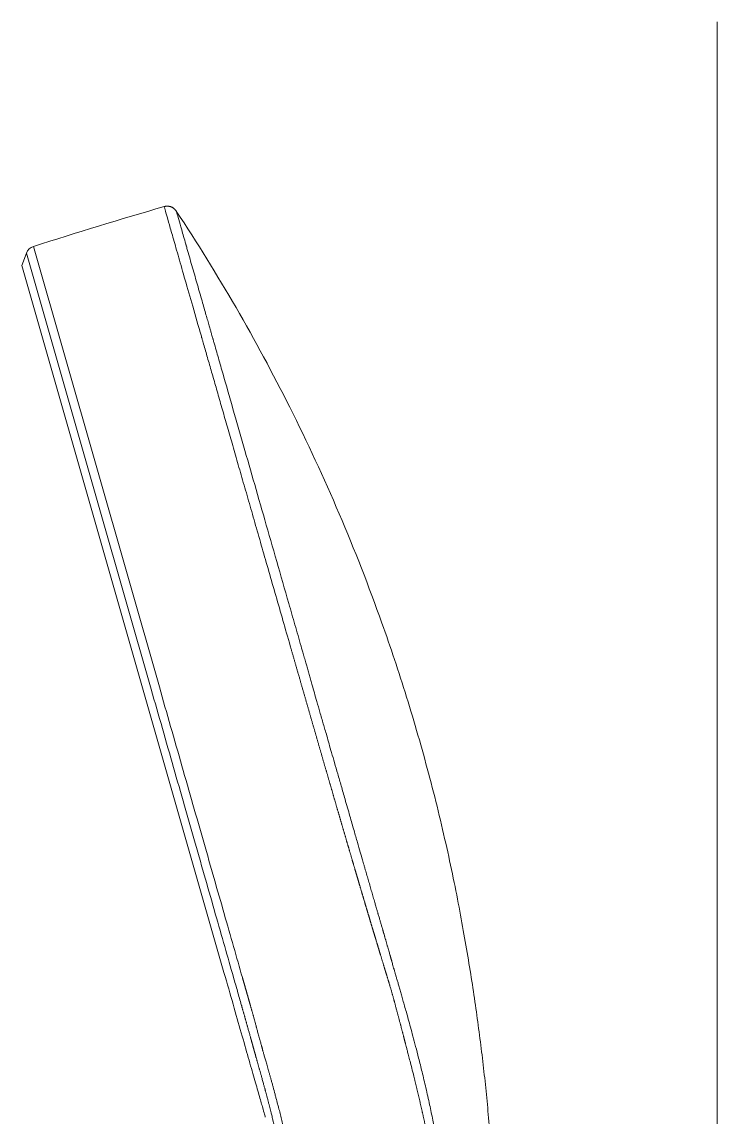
# Model space of a CAD drawing. Extents: x 6534 to 7663, y 0 to 827.
# Drawn here: x 7302 to 7397, y 475.1 to 624.8 of the extents above; entities that cross this region are included whole.
import ezdxf

# ---------------------------------------------------------------- set-up
doc = ezdxf.new("R2010")
doc.units = 0
doc.header["$LTSCALE"] = 30
doc.header["$MEASUREMENT"] = 0
doc.layers.add('1', color=7, linetype='CONTINUOUS')
doc.layers.add('치수선', color=7, linetype='CONTINUOUS', lineweight=20)

msp = doc.modelspace()

# ---------------------------------------------------------------- linework, layer by layer
at = {"layer": '1', "color": 7, "linetype": 'Continuous', "lineweight": 13}
for p, q in [((7303.54, 594.09), (7320.75, 533.92)), ((7312.62, 558.11), (7302.6, 593.18)), ((7319.63, 533.6), (7312.62, 558.11))]:
    msp.add_line(p, q, dxfattribs=at)
at = {"layer": '1', "color": 7, "linetype": 'Continuous', "lineweight": 18}
for p, q in [((7302.6, 593.18), (7301.97, 591.48)), ((7301.97, 591.48), (7329.58, 494.91))]:
    msp.add_line(p, q, dxfattribs=at)
for centre, radius, start, end in [((7488.85, 17.95), 605.2, 106.06139, 107.82939), ((7304, 592.66), 1.5, 107.8303, 159.8002)]:
    msp.add_arc(centre, radius, start, end, dxfattribs=at)
msp.add_rational_spline([(7323.07, 598.91), (7322.7, 599.48), (7322.06, 599.72), (7321.41, 599.53)], [1.10732707677, 0.964303439319, 0.964224351501, 1.10708981332], degree=3, dxfattribs=at)
at = {"layer": '1', "color": 7, "linetype": 'Continuous', "lineweight": 13}
for points, knots in [([(7338.77, 539.07), (7338.43, 540.25), (7338.09, 541.41), (7337.43, 543.71), (7337.11, 544.84), (7336.46, 547.08), (7336.15, 548.19), (7335.52, 550.36), (7335.21, 551.44), (7334.61, 553.54), (7334.31, 554.58), (7333.73, 556.62), (7333.44, 557.62), (7332.88, 559.58), (7332.32, 561.5), (7331.53, 564.26), (7330.77, 566.89), (7330.05, 569.4), (7329.37, 571.79), (7328.72, 574.05), (7328.11, 576.18), (7327.53, 578.19), (7327.17, 579.45), (7326.91, 580.36), (7326.78, 580.81), (7326.63, 581.32), (7326.56, 581.57), (7326.52, 581.7), (7326.5, 581.76), (7326.49, 581.79), (7326.49, 581.81), (7326.49, 581.81), (7326.49, 581.82), (7326.49, 581.82), (7326.49, 581.82), (7326.49, 581.82), (7326.49, 581.82), (7326.49, 581.82), (7326.07, 583.26), (7325.68, 584.63), (7324.94, 587.19), (7324.6, 588.39), (7323.96, 590.6), (7323.67, 591.62), (7323.14, 593.48), (7322.9, 594.32), (7322.47, 595.81), (7322.28, 596.47), (7321.96, 597.58), (7321.83, 598.05), (7321.62, 598.79), (7321.54, 599.07), (7321.43, 599.44), (7321.41, 599.53), (7321.41, 599.53)], [0, 0, 0, 0, 0.03125, 0.03125, 0.0625, 0.0625, 0.09375, 0.09375, 0.125, 0.125, 0.15625, 0.15625, 0.1875, 0.1875, 0.21875, 0.25, 0.28125, 0.3125, 0.34375, 0.375, 0.40625, 0.4375, 0.46875, 0.46875, 0.484375, 0.492187, 0.496094, 0.498047, 0.499023, 0.499512, 0.499756, 0.499878, 0.499939, 0.499969, 0.499985, 0.499992, 0.499992, 0.5, 0.5, 0.5625, 0.5625, 0.625, 0.625, 0.6875, 0.6875, 0.75, 0.75, 0.8125, 0.8125, 0.875, 0.875, 0.9375, 0.9375, 1, 1, 1, 1]), ([(7340.12, 539.46), (7339.84, 540.43), (7339.56, 541.41), (7339, 543.35), (7338.72, 544.32), (7337.88, 547.23), (7337.33, 549.16), (7336.24, 552.97), (7335.69, 554.86), (7334.63, 558.59), (7334.1, 560.42), (7333.07, 564.02), (7332.57, 565.78), (7331.58, 569.21), (7331.1, 570.88), (7330.18, 574.12), (7329.73, 575.68), (7329.08, 577.94), (7328.87, 578.67), (7328.56, 579.75), (7328.41, 580.29), (7328.23, 580.9), (7328.15, 581.21), (7328.1, 581.36), (7328.08, 581.43), (7328.07, 581.47), (7328.06, 581.49), (7328.06, 581.5), (7328.06, 581.5), (7328.06, 581.5), (7328.06, 581.51), (7328.06, 581.51), (7328.06, 581.51), (7328.06, 581.51), (7328.06, 581.51), (7328.06, 581.51), (7328.06, 581.51), (7328.05, 581.55), (7327.99, 581.75), (7327.9, 582.07), (7327.81, 582.37), (7327.72, 582.7), (7327.66, 582.89), (7327.54, 583.31), (7327.48, 583.53), (7327.34, 584.02), (7327.26, 584.28), (7327.1, 584.83), (7327.02, 585.13), (7326.84, 585.74), (7326.75, 586.07), (7326.56, 586.74), (7326.46, 587.09), (7326.25, 587.8), (7326.15, 588.17), (7325.93, 588.93), (7325.82, 589.31), (7325.6, 590.09), (7325.49, 590.49), (7325.26, 591.28), (7325.14, 591.68), (7324.92, 592.47), (7324.81, 592.86), (7324.64, 593.44), (7324.58, 593.63), (7324.5, 593.92), (7324.46, 594.06), (7324.42, 594.23), (7324.39, 594.31), (7324.38, 594.35), (7324.37, 594.37), (7324.37, 594.38), (7324.37, 594.38), (7324.37, 594.39), (7324.37, 594.39), (7324.37, 594.39), (7324.37, 594.39), (7324.37, 594.39), (7324.37, 594.39), (7324.37, 594.39), (7324.37, 594.39), (7324.16, 595.13), (7323.97, 595.79), (7323.64, 596.92), (7323.51, 597.39), (7323.29, 598.15), (7323.21, 598.44), (7323.14, 598.67), (7323.12, 598.74), (7323.11, 598.79), (7323.1, 598.82), (7323.1, 598.83), (7323.09, 598.84), (7323.09, 598.84), (7323.09, 598.84), (7323.09, 598.84), (7323.09, 598.84), (7323.09, 598.84), (7323.09, 598.84), (7323.09, 598.84), (7323.09, 598.84), (7323.09, 598.84), (7323.09, 598.84), (7323.09, 598.84), (7323.09, 598.85), (7323.09, 598.86), (7323.09, 598.87), (7323.08, 598.88), (7323.08, 598.88), (7323.08, 598.89), (7323.08, 598.89), (7323.08, 598.89), (7323.08, 598.9), (7323.08, 598.9), (7323.08, 598.9), (7323.08, 598.9), (7323.08, 598.9), (7323.08, 598.9), (7323.08, 598.9), (7323.08, 598.9), (7323.08, 598.9), (7323.08, 598.9), (7323.07, 598.91), (7323.07, 598.91), (7323.07, 598.91), (7323.07, 598.91)], [0, 0, 0, 0, 0.020832, 0.020832, 0.041665, 0.041665, 0.08333, 0.08333, 0.124994, 0.124994, 0.166659, 0.166659, 0.208324, 0.208324, 0.249989, 0.249989, 0.291653, 0.291653, 0.312486, 0.312486, 0.322902, 0.32811, 0.330714, 0.332016, 0.332667, 0.332993, 0.333155, 0.333237, 0.333277, 0.333298, 0.333308, 0.333313, 0.333316, 0.333317, 0.333317, 0.333318, 0.333318, 0.35415, 0.374983, 0.395815, 0.416648, 0.416648, 0.43748, 0.43748, 0.458312, 0.458312, 0.479145, 0.479145, 0.499977, 0.499977, 0.52081, 0.52081, 0.541642, 0.541642, 0.562474, 0.562474, 0.583307, 0.583307, 0.604139, 0.604139, 0.624971, 0.624971, 0.645804, 0.645804, 0.65622, 0.65622, 0.661428, 0.664032, 0.665334, 0.665985, 0.666311, 0.666473, 0.666555, 0.666596, 0.666616, 0.666626, 0.666631, 0.666634, 0.666635, 0.666635, 0.666636, 0.666636, 0.749966, 0.749966, 0.833295, 0.833295, 0.916625, 0.916625, 0.937457, 0.947873, 0.953081, 0.955686, 0.956988, 0.957639, 0.957964, 0.958127, 0.958208, 0.958249, 0.958269, 0.958279, 0.958284, 0.958287, 0.958287, 0.95829, 0.95829, 0.968706, 0.968706, 0.973914, 0.973914, 0.976518, 0.97782, 0.978471, 0.978796, 0.978959, 0.979041, 0.979081, 0.979102, 0.979112, 0.979117, 0.979117, 0.979122, 0.979122, 0.989538, 0.989538, 1, 1, 1, 1]), ([(7350.32, 499.43), (7350.31, 499.46), (7350.3, 499.52), (7350.27, 499.61), (7350.24, 499.71), (7350.21, 499.8), (7350.18, 499.89), (7350.15, 499.99), (7350.13, 500.08), (7350.1, 500.18), (7350.07, 500.27), (7350.04, 500.37), (7350.01, 500.47), (7349.98, 500.56), (7349.95, 500.66), (7349.92, 500.76), (7349.89, 500.86), (7349.86, 500.96), (7349.83, 501.06), (7349.8, 501.16), (7349.77, 501.26), (7349.74, 501.36), (7349.71, 501.46), (7349.68, 501.56), (7349.65, 501.67), (7349.62, 501.77), (7349.59, 501.87), (7349.56, 501.98), (7349.53, 502.08), (7349.5, 502.18), (7349.46, 502.29), (7349.43, 502.4), (7349.4, 502.5), (7349.37, 502.61), (7349.34, 502.72), (7349.3, 502.82), (7349.27, 502.93), (7349.24, 503.04), (7349.21, 503.15), (7349.17, 503.26), (7349.14, 503.37), (7349.11, 503.48), (7349.08, 503.59), (7349.04, 503.7), (7349.01, 503.81), (7348.98, 503.93), (7348.94, 504.04), (7348.91, 504.15), (7348.87, 504.27), (7348.84, 504.38), (7348.81, 504.5), (7348.77, 504.61), (7348.74, 504.73), (7348.7, 504.85), (7348.67, 504.96), (7348.63, 505.08), (7348.6, 505.2), (7348.56, 505.32), (7348.53, 505.44), (7348.49, 505.56), (7348.46, 505.68), (7348.42, 505.8), (7348.38, 505.92), (7348.35, 506.04), (7348.31, 506.16), (7348.28, 506.28), (7348.24, 506.41), (7348.2, 506.53), (7348.17, 506.66), (7348.13, 506.78), (7348.09, 506.91), (7348.06, 507.03), (7348.02, 507.16), (7347.98, 507.28), (7347.94, 507.41), (7347.91, 507.54), (7347.87, 507.67), (7347.83, 507.8), (7347.79, 507.93), (7347.75, 508.06), (7347.72, 508.19), (7347.68, 508.32), (7347.64, 508.45), (7347.6, 508.58), (7347.56, 508.71), (7347.52, 508.85), (7347.48, 508.98), (7347.44, 509.11), (7347.4, 509.25), (7347.36, 509.38), (7347.32, 509.52), (7347.28, 509.66), (7347.24, 509.79), (7347.2, 509.93), (7347.16, 510.07), (7347.12, 510.21), (7347.08, 510.34), (7347.04, 510.48), (7347, 510.62), (7346.96, 510.76), (7346.92, 510.91), (7346.88, 511.05), (7346.83, 511.19), (7346.79, 511.33), (7346.75, 511.47), (7346.71, 511.62), (7346.67, 511.76), (7346.62, 511.91), (7346.58, 512.05), (7346.54, 512.2), (7346.5, 512.34), (7346.45, 512.49), (7346.41, 512.64), (7346.37, 512.79), (7346.32, 512.93), (7346.28, 513.08), (7346.24, 513.23), (7346.19, 513.38), (7346.15, 513.53), (7346.1, 513.69), (7346.06, 513.84), (7346.01, 513.99), (7345.97, 514.14), (7345.93, 514.3), (7345.88, 514.45), (7345.84, 514.6), (7345.79, 514.76), (7345.75, 514.91), (7345.7, 515.07), (7345.65, 515.23), (7345.61, 515.38), (7345.56, 515.54), (7345.52, 515.7), (7345.47, 515.86), (7345.42, 516.02), (7345.38, 516.18), (7345.33, 516.34), (7345.28, 516.5), (7345.24, 516.66), (7345.19, 516.82), (7345.14, 516.98), (7345.09, 517.15), (7345.05, 517.31), (7345, 517.47), (7344.95, 517.64), (7344.9, 517.8), (7344.86, 517.97), (7344.81, 518.14), (7344.76, 518.3), (7344.71, 518.47), (7344.66, 518.64), (7344.61, 518.81), (7344.56, 518.98), (7344.51, 519.14), (7344.46, 519.31), (7344.42, 519.49), (7344.37, 519.66), (7344.32, 519.83), (7344.27, 520), (7344.22, 520.17), (7344.17, 520.35), (7344.12, 520.52), (7344.06, 520.69), (7344.01, 520.87), (7343.96, 521.04), (7343.91, 521.22), (7343.86, 521.4), (7343.81, 521.57), (7343.76, 521.75), (7343.71, 521.93), (7343.66, 522.11), (7343.6, 522.29), (7343.55, 522.47), (7343.5, 522.65), (7343.45, 522.83), (7343.39, 523.01), (7343.34, 523.19), (7343.29, 523.37), (7343.24, 523.55), (7343.18, 523.74), (7343.13, 523.92), (7343.08, 524.1), (7343.02, 524.29), (7342.97, 524.47), (7342.92, 524.66), (7342.86, 524.85), (7342.81, 525.03), (7342.75, 525.22), (7342.7, 525.41), (7342.65, 525.6), (7342.59, 525.79), (7342.54, 525.97), (7342.48, 526.16), (7342.43, 526.35), (7342.37, 526.55), (7342.32, 526.74), (7342.26, 526.93), (7342.21, 527.12), (7342.15, 527.31), (7342.09, 527.51), (7342.04, 527.7), (7341.98, 527.9), (7341.93, 528.09), (7341.87, 528.29), (7341.81, 528.48), (7341.76, 528.68), (7341.7, 528.87), (7341.64, 529.07), (7341.59, 529.27), (7341.53, 529.47), (7341.47, 529.67), (7341.41, 529.87), (7341.36, 530.06), (7341.3, 530.26), (7341.24, 530.47), (7341.18, 530.67), (7341.13, 530.87), (7341.07, 531.07), (7341.01, 531.27), (7340.95, 531.48), (7340.89, 531.68), (7340.83, 531.88), (7340.77, 532.09), (7340.72, 532.29), (7340.66, 532.5), (7340.6, 532.7), (7340.54, 532.91), (7340.48, 533.12), (7340.42, 533.32), (7340.36, 533.53), (7340.3, 533.74), (7340.24, 533.95), (7340.18, 534.16), (7340.12, 534.36), (7340.06, 534.57), (7340, 534.78), (7339.94, 534.99), (7339.88, 535.21), (7339.82, 535.42), (7339.76, 535.63), (7339.69, 535.84), (7339.63, 536.05), (7339.57, 536.27), (7339.51, 536.48), (7339.45, 536.69), (7339.39, 536.91), (7339.33, 537.12), (7339.26, 537.34), (7339.2, 537.55), (7339.14, 537.77), (7339.08, 537.99), (7339.02, 538.2), (7338.95, 538.42), (7338.89, 538.64), (7338.83, 538.86), (7338.79, 539), (7338.77, 539.07)], [0, 0, 0, 0, 0.002834, 0.005676, 0.008527, 0.011387, 0.014256, 0.017133, 0.020019, 0.022914, 0.025818, 0.02873, 0.031651, 0.034581, 0.037519, 0.040466, 0.043422, 0.046387, 0.04936, 0.052342, 0.055333, 0.058332, 0.06134, 0.064357, 0.067383, 0.070417, 0.07346, 0.076512, 0.079572, 0.082642, 0.08572, 0.088806, 0.091902, 0.095006, 0.098119, 0.10124, 0.10437, 0.107509, 0.110657, 0.113814, 0.116979, 0.120153, 0.123335, 0.126526, 0.129727, 0.132935, 0.136153, 0.139379, 0.142614, 0.145857, 0.14911, 0.152371, 0.155641, 0.158919, 0.162206, 0.165502, 0.168807, 0.172121, 0.175443, 0.178774, 0.182113, 0.185461, 0.188818, 0.192184, 0.195559, 0.198942, 0.202334, 0.205734, 0.209144, 0.212562, 0.215988, 0.219424, 0.222868, 0.226321, 0.229783, 0.233253, 0.236732, 0.24022, 0.243717, 0.247222, 0.250736, 0.254259, 0.25779, 0.26133, 0.264879, 0.268437, 0.272003, 0.275578, 0.279162, 0.282754, 0.286356, 0.289966, 0.293584, 0.297212, 0.300848, 0.304493, 0.308146, 0.311808, 0.315479, 0.319159, 0.322847, 0.326545, 0.33025, 0.333965, 0.337688, 0.34142, 0.345161, 0.348911, 0.352669, 0.356436, 0.360211, 0.363996, 0.367789, 0.371591, 0.375401, 0.37922, 0.383048, 0.386885, 0.39073, 0.394585, 0.398447, 0.402319, 0.406199, 0.410088, 0.413986, 0.417893, 0.421808, 0.425732, 0.429664, 0.433606, 0.437556, 0.441515, 0.445482, 0.449458, 0.453443, 0.457437, 0.461439, 0.46545, 0.46947, 0.473499, 0.477536, 0.481582, 0.485637, 0.4897, 0.493773, 0.497853, 0.501943, 0.506041, 0.510148, 0.514264, 0.518389, 0.522522, 0.526664, 0.530815, 0.534974, 0.539142, 0.543319, 0.547505, 0.551699, 0.555902, 0.560114, 0.564334, 0.568563, 0.572801, 0.577048, 0.581303, 0.585567, 0.58984, 0.594121, 0.598412, 0.602711, 0.607018, 0.611335, 0.61566, 0.619994, 0.624336, 0.628687, 0.633047, 0.637416, 0.641794, 0.64618, 0.650575, 0.654978, 0.659391, 0.663812, 0.668241, 0.67268, 0.677127, 0.681583, 0.686048, 0.690521, 0.695003, 0.699494, 0.703994, 0.708502, 0.713019, 0.717545, 0.722079, 0.726622, 0.731174, 0.735735, 0.740304, 0.744882, 0.749469, 0.754064, 0.758668, 0.763281, 0.767903, 0.772533, 0.777173, 0.78182, 0.786477, 0.791142, 0.795816, 0.800499, 0.80519, 0.809891, 0.814599, 0.819317, 0.824043, 0.828778, 0.833522, 0.838275, 0.843036, 0.847806, 0.852584, 0.857372, 0.862168, 0.866973, 0.871786, 0.876609, 0.88144, 0.886279, 0.891128, 0.895985, 0.900851, 0.905725, 0.910609, 0.915501, 0.920401, 0.925311, 0.930229, 0.935156, 0.940092, 0.945036, 0.949989, 0.954951, 0.959922, 0.964901, 0.969889, 0.974886, 0.979891, 0.984905, 0.989928, 0.99496, 1, 1, 1, 1]), ([(7351.42, 500.23), (7351.41, 500.25), (7351.4, 500.29), (7351.38, 500.36), (7351.35, 500.44), (7351.33, 500.53), (7351.3, 500.63), (7351.25, 500.8), (7351.19, 501.01), (7351.12, 501.25), (7351.06, 501.47), (7351, 501.68), (7350.94, 501.89), (7350.88, 502.1), (7350.81, 502.32), (7350.74, 502.57), (7350.67, 502.8), (7350.6, 503.06), (7350.52, 503.32), (7350.43, 503.65), (7350.32, 504.01), (7350.17, 504.53), (7349.98, 505.18), (7349.77, 505.92), (7349.55, 506.66), (7349.34, 507.41), (7349.12, 508.17), (7348.95, 508.73), (7348.82, 509.2), (7348.69, 509.65), (7348.48, 510.38), (7348.18, 511.41), (7347.8, 512.75), (7347.32, 514.39), (7346.76, 516.36), (7346.17, 518.39), (7345.62, 520.32), (7345.14, 521.99), (7344.7, 523.51), (7344.3, 524.89), (7343.95, 526.1), (7343.65, 527.16), (7343.39, 528.06), (7343.07, 529.14), (7342.71, 530.41), (7342.3, 531.83), (7341.95, 533.05), (7341.68, 534.02), (7341.45, 534.8), (7341.26, 535.46), (7341.07, 536.13), (7340.92, 536.66), (7340.8, 537.08), (7340.71, 537.39), (7340.61, 537.75), (7340.5, 538.12), (7340.4, 538.48), (7340.31, 538.79), (7340.23, 539.06), (7340.17, 539.28), (7340.13, 539.4), (7340.11, 539.46)], [0, 0, 0, 0, 0.001856, 0.004014, 0.006473, 0.009234, 0.012295, 0.015658, 0.02425, 0.031315, 0.037575, 0.043834, 0.050092, 0.05635, 0.062607, 0.070429, 0.078251, 0.082427, 0.093893, 0.100829, 0.111256, 0.125173, 0.146024, 0.166874, 0.18772, 0.208562, 0.229404, 0.250245, 0.254748, 0.266897, 0.286692, 0.31413, 0.349204, 0.391913, 0.442261, 0.500259, 0.545187, 0.586203, 0.623307, 0.656501, 0.685785, 0.71116, 0.732627, 0.750188, 0.788905, 0.822622, 0.851346, 0.875077, 0.890692, 0.906306, 0.921921, 0.937536, 0.943956, 0.951301, 0.959572, 0.968768, 0.977359, 0.984778, 0.991025, 0.996099, 1, 1, 1, 1]), ([(7330.88, 494.27), (7330.49, 495.62), (7330.09, 497.02), (7329.27, 499.91), (7328.84, 501.4), (7327.96, 504.47), (7327.51, 506.04), (7326.59, 509.27), (7326.12, 510.91), (7325.16, 514.26), (7324.68, 515.96), (7323.69, 519.41), (7323.19, 521.16), (7322.18, 524.68), (7321.68, 526.46), (7320.66, 530.02), (7320.14, 531.81), (7319.63, 533.6)], [0, 0, 0, 0, 0.125, 0.125, 0.25, 0.25, 0.375, 0.375, 0.5, 0.5, 0.625, 0.625, 0.75, 0.75, 0.875, 0.875, 1, 1, 1, 1]), ([(7332.1, 494.22), (7331.71, 495.58), (7331.31, 496.99), (7330.47, 499.9), (7330.04, 501.41), (7329.16, 504.51), (7328.7, 506.1), (7327.77, 509.35), (7327.3, 511.02), (7326.33, 514.4), (7325.84, 516.12), (7324.84, 519.6), (7324.34, 521.36), (7323.32, 524.92), (7322.81, 526.71), (7321.78, 530.31), (7321.26, 532.11), (7320.75, 533.92)], [0, 0, 0, 0, 0.125, 0.125, 0.25, 0.25, 0.375, 0.375, 0.5, 0.5, 0.625, 0.625, 0.75, 0.75, 0.875, 0.875, 1, 1, 1, 1]), ([(7352.53, 496.37), (7352.52, 496.39), (7352.51, 496.45), (7352.48, 496.53), (7352.46, 496.61), (7352.43, 496.7), (7352.41, 496.78), (7352.39, 496.86), (7352.36, 496.95), (7352.34, 497.03), (7352.32, 497.11), (7352.29, 497.2), (7352.26, 497.32), (7352.21, 497.49), (7352.14, 497.74), (7352.06, 497.99), (7352, 498.22), (7351.95, 498.39), (7351.9, 498.56), (7351.85, 498.73), (7351.8, 498.9), (7351.75, 499.08), (7351.7, 499.25), (7351.65, 499.43), (7351.6, 499.6), (7351.56, 499.72), (7351.54, 499.78)], [0, 0, 0, 0, 0.025026, 0.050054, 0.075083, 0.100112, 0.125142, 0.150171, 0.175198, 0.200223, 0.225245, 0.250264, 0.277016, 0.327618, 0.402056, 0.500312, 0.550311, 0.600304, 0.650289, 0.700268, 0.75024, 0.800205, 0.850164, 0.900116, 0.950061, 1, 1, 1, 1]), ([(7350.46, 498.98), (7350.47, 498.95), (7350.49, 498.89), (7350.52, 498.8), (7350.54, 498.71), (7350.57, 498.62), (7350.6, 498.53), (7350.62, 498.45), (7350.65, 498.37), (7350.67, 498.29), (7350.69, 498.21), (7350.72, 498.13), (7350.74, 498.06), (7350.76, 497.99), (7350.78, 497.92), (7350.8, 497.85), (7350.82, 497.78), (7350.84, 497.72), (7350.86, 497.65), (7350.88, 497.59), (7350.9, 497.53), (7350.92, 497.47), (7350.94, 497.42), (7350.95, 497.36), (7350.97, 497.31), (7351, 497.22), (7351.04, 497.08), (7351.09, 496.91), (7351.14, 496.74), (7351.19, 496.58), (7351.24, 496.41), (7351.29, 496.24), (7351.34, 496.08), (7351.39, 495.92), (7351.44, 495.76), (7351.48, 495.66), (7351.49, 495.6)], [0, 0, 0, 0, 0.026661, 0.052815, 0.078464, 0.103607, 0.128244, 0.152375, 0.176, 0.199119, 0.221732, 0.24384, 0.265442, 0.286538, 0.307129, 0.327215, 0.346795, 0.365869, 0.384438, 0.402502, 0.420061, 0.437114, 0.453662, 0.469705, 0.485243, 0.500276, 0.551701, 0.602803, 0.653582, 0.704038, 0.754169, 0.803977, 0.853461, 0.902624, 0.95147, 1, 1, 1, 1]), ([(7351.49, 495.6), (7351.49, 495.59), (7351.5, 495.56), (7351.51, 495.52), (7351.52, 495.48), (7351.54, 495.44), (7351.55, 495.39), (7351.57, 495.34), (7351.58, 495.28), (7351.6, 495.23), (7351.62, 495.17), (7351.63, 495.11), (7351.65, 495.04), (7351.67, 494.97), (7351.7, 494.9), (7351.72, 494.83), (7351.74, 494.76), (7351.77, 494.68), (7351.8, 494.57), (7351.84, 494.43), (7351.89, 494.27), (7351.94, 494.12), (7351.98, 493.97), (7352.03, 493.82), (7352.07, 493.68), (7352.11, 493.54), (7352.15, 493.41), (7352.19, 493.28), (7352.24, 493.12), (7352.3, 492.93), (7352.36, 492.72), (7352.42, 492.51), (7352.48, 492.32), (7352.53, 492.13), (7352.58, 491.96), (7352.63, 491.79), (7352.68, 491.62), (7352.72, 491.47), (7352.76, 491.33), (7352.79, 491.19), (7352.83, 491.06), (7352.86, 490.94), (7352.9, 490.79), (7352.95, 490.6), (7353.01, 490.37), (7353.07, 490.15), (7353.13, 489.93), (7353.19, 489.71), (7353.24, 489.5), (7353.3, 489.29), (7353.35, 489.09), (7353.41, 488.89), (7353.46, 488.7), (7353.51, 488.5), (7353.56, 488.32), (7353.61, 488.13), (7353.66, 487.95), (7353.7, 487.77), (7353.75, 487.6), (7353.79, 487.43), (7353.84, 487.27), (7353.88, 487.11), (7353.92, 486.95), (7353.96, 486.8), (7354, 486.65), (7354.04, 486.5), (7354.07, 486.36), (7354.11, 486.23), (7354.14, 486.1), (7354.18, 485.97), (7354.21, 485.85), (7354.24, 485.73), (7354.27, 485.61), (7354.3, 485.5), (7354.32, 485.4), (7354.35, 485.3), (7354.38, 485.2), (7354.41, 485.09), (7354.45, 484.91), (7354.53, 484.6), (7354.65, 484.14), (7354.81, 483.52), (7355.02, 482.74), (7355.26, 481.78), (7355.45, 481.02), (7355.58, 480.51), (7355.63, 480.31), (7355.67, 480.12), (7355.72, 479.93), (7355.77, 479.74), (7355.82, 479.55), (7355.86, 479.36), (7355.91, 479.17), (7355.95, 478.98), (7356, 478.79), (7356.04, 478.6), (7356.09, 478.42), (7356.13, 478.23), (7356.18, 478.04), (7356.22, 477.86), (7356.26, 477.67), (7356.31, 477.48), (7356.35, 477.3), (7356.39, 477.11), (7356.43, 476.93), (7356.48, 476.75), (7356.52, 476.56), (7356.56, 476.38), (7356.6, 476.2), (7356.64, 476.02), (7356.68, 475.84), (7356.72, 475.66), (7356.76, 475.48), (7356.8, 475.3), (7356.84, 475.12), (7356.88, 474.94), (7356.92, 474.76), (7356.96, 474.59), (7357, 474.41), (7357.03, 474.23), (7357.07, 474.06), (7357.11, 473.88), (7357.15, 473.71), (7357.18, 473.54), (7357.22, 473.36), (7357.25, 473.19), (7357.29, 473.02), (7357.32, 472.85), (7357.36, 472.68), (7357.39, 472.51), (7357.42, 472.34), (7357.46, 472.17), (7357.49, 472), (7357.52, 471.84), (7357.55, 471.67), (7357.59, 471.5), (7357.62, 471.34), (7357.65, 471.18), (7357.68, 471.01), (7357.71, 470.85), (7357.74, 470.69), (7357.77, 470.53), (7357.79, 470.42), (7357.8, 470.36)], [0, 0, 0, 0, 0.001554, 0.003231, 0.00503, 0.006952, 0.008997, 0.011165, 0.013456, 0.015873, 0.018415, 0.021083, 0.023876, 0.026794, 0.029836, 0.033002, 0.036292, 0.039706, 0.043245, 0.050482, 0.057536, 0.064407, 0.071094, 0.077597, 0.083917, 0.090054, 0.09601, 0.101785, 0.107378, 0.117501, 0.127187, 0.136439, 0.145274, 0.153704, 0.16174, 0.169392, 0.176666, 0.183558, 0.190067, 0.19619, 0.201926, 0.207273, 0.212232, 0.222504, 0.232584, 0.242472, 0.252168, 0.261672, 0.270984, 0.280103, 0.28903, 0.297763, 0.306302, 0.314647, 0.322799, 0.330761, 0.338532, 0.346114, 0.353508, 0.360712, 0.367728, 0.374554, 0.38119, 0.387637, 0.393894, 0.399962, 0.405839, 0.411528, 0.417026, 0.422336, 0.427456, 0.432387, 0.437129, 0.441682, 0.446046, 0.450221, 0.454207, 0.458004, 0.464137, 0.476602, 0.495394, 0.520505, 0.551927, 0.589654, 0.633664, 0.641065, 0.648427, 0.655751, 0.663036, 0.670284, 0.677493, 0.684664, 0.691797, 0.698891, 0.705948, 0.712967, 0.719948, 0.726891, 0.733796, 0.740663, 0.747492, 0.754283, 0.761036, 0.767751, 0.774428, 0.781067, 0.787668, 0.794231, 0.800756, 0.807243, 0.813692, 0.820103, 0.826476, 0.832811, 0.839107, 0.845366, 0.851586, 0.857768, 0.863911, 0.870017, 0.876084, 0.882114, 0.888105, 0.894058, 0.899974, 0.905851, 0.911691, 0.917494, 0.923259, 0.928986, 0.934676, 0.940328, 0.945943, 0.95152, 0.95706, 0.962561, 0.968025, 0.97345, 0.978837, 0.984186, 0.989496, 0.994767, 1, 1, 1, 1]), ([(7358.9, 470.68), (7358.87, 470.84), (7358.74, 471.57), (7358.49, 472.94), (7358.11, 474.84), (7357.66, 476.93), (7357.17, 479.13), (7356.67, 481.25), (7356.2, 483.13), (7355.79, 484.75), (7355.41, 486.15), (7355.08, 487.39), (7354.78, 488.48), (7354.51, 489.45), (7354.26, 490.31), (7354.04, 491.1), (7353.84, 491.81), (7353.66, 492.46), (7353.49, 493.06), (7353.33, 493.59), (7353.18, 494.08), (7353.05, 494.53), (7352.93, 494.94), (7352.82, 495.32), (7352.72, 495.67), (7352.63, 495.99), (7352.57, 496.22), (7352.53, 496.34), (7352.53, 496.36)], [0, 0, 0, 0, 0.015195, 0.070815, 0.134255, 0.206919, 0.289348, 0.371293, 0.443557, 0.50735, 0.5641, 0.614968, 0.660809, 0.70229, 0.739938, 0.774201, 0.805449, 0.833938, 0.85984, 0.883322, 0.904597, 0.923926, 0.941528, 0.957551, 0.972076, 0.985248, 0.997178, 1, 1, 1, 1]), ([(7330.88, 494.27), (7330.97, 493.94), (7331.06, 493.62), (7331.25, 492.97), (7331.34, 492.65), (7331.52, 492.02), (7331.6, 491.71), (7331.78, 491.09), (7331.87, 490.78), (7331.95, 490.48)], [0, 0, 0, 0, 0.25, 0.25, 0.5, 0.5, 0.75, 0.75, 1, 1, 1, 1]), ([(7332.1, 494.22), (7332.11, 494.19), (7332.13, 494.13), (7332.15, 494.03), (7332.18, 493.94), (7332.21, 493.85), (7332.23, 493.76), (7332.26, 493.68), (7332.28, 493.59), (7332.31, 493.5), (7332.33, 493.42), (7332.35, 493.34), (7332.38, 493.25), (7332.4, 493.17), (7332.42, 493.09), (7332.45, 493.01), (7332.47, 492.93), (7332.49, 492.86), (7332.51, 492.78), (7332.53, 492.7), (7332.55, 492.63), (7332.58, 492.55), (7332.6, 492.48), (7332.62, 492.41), (7332.64, 492.34), (7332.66, 492.27), (7332.68, 492.2), (7332.7, 492.13), (7332.72, 492.06), (7332.73, 492), (7332.75, 491.93), (7332.77, 491.87), (7332.79, 491.8), (7332.81, 491.74), (7332.83, 491.68), (7332.84, 491.62), (7332.86, 491.55), (7332.88, 491.49), (7332.89, 491.44), (7332.91, 491.38), (7332.93, 491.32), (7332.94, 491.26), (7332.96, 491.21), (7332.98, 491.15), (7332.99, 491.1), (7333.01, 491.04), (7333.02, 490.99), (7333.04, 490.94), (7333.05, 490.89), (7333.07, 490.84), (7333.08, 490.79), (7333.09, 490.74), (7333.11, 490.69), (7333.12, 490.64), (7333.13, 490.6), (7333.15, 490.55), (7333.16, 490.5), (7333.17, 490.46), (7333.19, 490.42), (7333.19, 490.39), (7333.2, 490.37)], [0, 0, 0, 0, 0.023298, 0.046355, 0.069173, 0.091754, 0.1141, 0.136214, 0.158097, 0.17975, 0.201177, 0.222378, 0.243356, 0.264111, 0.284647, 0.304964, 0.325063, 0.344948, 0.364618, 0.384075, 0.403322, 0.422358, 0.441186, 0.459807, 0.478222, 0.496432, 0.514438, 0.532242, 0.549844, 0.567246, 0.584449, 0.601454, 0.618261, 0.634872, 0.651288, 0.667509, 0.683536, 0.69937, 0.715011, 0.73046, 0.745718, 0.760786, 0.775663, 0.790351, 0.80485, 0.81916, 0.833283, 0.847218, 0.860966, 0.874528, 0.887904, 0.901095, 0.914101, 0.926922, 0.93956, 0.952013, 0.964284, 0.976371, 0.988276, 1, 1, 1, 1]), ([(7338.06, 466.35), (7338.06, 466.38), (7338.05, 466.44), (7338.03, 466.52), (7338.02, 466.61), (7338, 466.69), (7337.99, 466.78), (7337.97, 466.86), (7337.96, 466.95), (7337.94, 467.03), (7337.93, 467.11), (7337.91, 467.19), (7337.89, 467.28), (7337.88, 467.36), (7337.86, 467.44), (7337.85, 467.52), (7337.83, 467.6), (7337.82, 467.68), (7337.8, 467.76), (7337.79, 467.84), (7337.77, 467.92), (7337.76, 468), (7337.74, 468.08), (7337.73, 468.16), (7337.71, 468.23), (7337.7, 468.31), (7337.68, 468.39), (7337.67, 468.46), (7337.65, 468.54), (7337.64, 468.62), (7337.62, 468.69), (7337.61, 468.77), (7337.59, 468.84), (7337.58, 468.91), (7337.56, 468.99), (7337.55, 469.06), (7337.53, 469.14), (7337.52, 469.21), (7337.5, 469.28), (7337.49, 469.35), (7337.47, 469.42), (7337.46, 469.49), (7337.44, 469.57), (7337.43, 469.64), (7337.42, 469.71), (7337.4, 469.78), (7337.39, 469.84), (7337.37, 469.91), (7337.36, 469.98), (7337.34, 470.05), (7337.33, 470.12), (7337.32, 470.19), (7337.3, 470.25), (7337.29, 470.32), (7337.27, 470.39), (7337.26, 470.45), (7337.24, 470.52), (7337.23, 470.58), (7337.22, 470.65), (7337.2, 470.71), (7337.19, 470.78), (7337.18, 470.84), (7337.16, 470.9), (7337.15, 470.97), (7337.13, 471.03), (7337.12, 471.09), (7337.11, 471.15), (7337.09, 471.22), (7337.08, 471.28), (7337.07, 471.34), (7337.05, 471.4), (7337.04, 471.46), (7337.03, 471.52), (7337.01, 471.58), (7337, 471.64), (7336.99, 471.7), (7336.97, 471.76), (7336.96, 471.82), (7336.95, 471.87), (7336.93, 471.93), (7336.92, 471.99), (7336.91, 472.05), (7336.9, 472.1), (7336.88, 472.16), (7336.87, 472.22), (7336.86, 472.27), (7336.84, 472.37), (7336.8, 472.51), (7336.76, 472.71), (7336.71, 472.91), (7336.66, 473.13), (7336.61, 473.36), (7336.55, 473.6), (7336.49, 473.85), (7336.43, 474.11), (7336.35, 474.41), (7336.27, 474.74), (7336.19, 475.09), (7336.12, 475.39), (7336.05, 475.65), (7336, 475.87), (7335.95, 476.06), (7335.9, 476.24), (7335.86, 476.42), (7335.81, 476.6), (7335.76, 476.78), (7335.71, 476.97), (7335.66, 477.17), (7335.61, 477.37), (7335.56, 477.57), (7335.5, 477.78), (7335.45, 477.97), (7335.4, 478.15), (7335.36, 478.32), (7335.31, 478.48), (7335.27, 478.64), (7335.23, 478.79), (7335.19, 478.94), (7335.14, 479.11), (7335.09, 479.29), (7335.03, 479.51), (7334.97, 479.74), (7334.9, 480), (7334.82, 480.27), (7334.75, 480.53), (7334.69, 480.76), (7334.63, 480.96), (7334.58, 481.15), (7334.53, 481.33), (7334.48, 481.51), (7334.43, 481.67), (7334.39, 481.83), (7334.34, 481.99), (7334.29, 482.16), (7334.25, 482.34), (7334.2, 482.5), (7334.15, 482.66), (7334.11, 482.82), (7334.07, 482.96), (7334.03, 483.1), (7333.99, 483.23), (7333.96, 483.35), (7333.92, 483.47), (7333.89, 483.58), (7333.87, 483.68), (7333.84, 483.77), (7333.82, 483.85), (7333.79, 483.93), (7333.77, 484), (7333.76, 484.06), (7333.74, 484.11), (7333.73, 484.16), (7333.71, 484.21), (7333.7, 484.26), (7333.69, 484.31), (7333.67, 484.36), (7333.66, 484.41), (7333.65, 484.46), (7333.63, 484.51), (7333.62, 484.56), (7333.61, 484.6), (7333.59, 484.65), (7333.58, 484.7), (7333.57, 484.75), (7333.55, 484.8), (7333.54, 484.85), (7333.52, 484.9), (7333.51, 484.95), (7333.5, 485), (7333.48, 485.05), (7333.47, 485.1), (7333.46, 485.15), (7333.44, 485.2), (7333.43, 485.25), (7333.42, 485.29), (7333.4, 485.34), (7333.39, 485.39), (7333.37, 485.44), (7333.36, 485.49), (7333.35, 485.54), (7333.33, 485.59), (7333.32, 485.64), (7333.31, 485.69), (7333.29, 485.74), (7333.28, 485.78), (7333.27, 485.81), (7333.26, 485.84), (7333.25, 485.88), (7333.24, 485.94), (7333.21, 486.02), (7333.18, 486.14), (7333.14, 486.28), (7333.09, 486.47), (7333.03, 486.66), (7332.97, 486.87), (7332.91, 487.1), (7332.85, 487.3), (7332.8, 487.48), (7332.76, 487.63), (7332.72, 487.77), (7332.68, 487.92), (7332.64, 488.06), (7332.59, 488.21), (7332.55, 488.36), (7332.51, 488.51), (7332.47, 488.66), (7332.43, 488.8), (7332.39, 488.95), (7332.34, 489.1), (7332.3, 489.25), (7332.26, 489.4), (7332.22, 489.56), (7332.17, 489.71), (7332.13, 489.86), (7332.09, 490.02), (7332.04, 490.17), (7332, 490.33), (7331.97, 490.43), (7331.95, 490.48)], [0, 0, 0, 0, 0.002892, 0.005774, 0.008648, 0.011512, 0.014366, 0.017212, 0.020048, 0.022875, 0.025693, 0.028501, 0.0313, 0.034089, 0.036869, 0.039639, 0.0424, 0.045151, 0.047893, 0.050624, 0.053347, 0.056059, 0.058762, 0.061455, 0.064139, 0.066812, 0.069476, 0.07213, 0.074774, 0.077409, 0.080033, 0.082648, 0.085252, 0.087847, 0.090432, 0.093006, 0.095571, 0.098126, 0.10067, 0.103205, 0.10573, 0.108244, 0.110748, 0.113243, 0.115727, 0.118201, 0.120664, 0.123118, 0.125561, 0.127994, 0.130417, 0.13283, 0.135233, 0.137625, 0.140007, 0.142379, 0.14474, 0.147091, 0.149433, 0.151764, 0.154084, 0.156395, 0.158696, 0.160987, 0.163267, 0.165538, 0.167798, 0.170048, 0.172289, 0.174519, 0.17674, 0.17895, 0.181151, 0.183341, 0.185522, 0.187693, 0.189854, 0.192004, 0.194145, 0.196277, 0.198398, 0.200509, 0.202611, 0.204702, 0.206784, 0.208856, 0.210918, 0.217725, 0.22497, 0.232658, 0.240793, 0.249384, 0.258436, 0.267959, 0.27796, 0.28845, 0.303519, 0.317087, 0.329118, 0.339581, 0.348445, 0.355686, 0.362659, 0.369819, 0.37717, 0.384716, 0.39246, 0.400405, 0.408557, 0.416918, 0.425493, 0.434284, 0.441311, 0.448217, 0.454998, 0.461654, 0.468182, 0.474579, 0.480845, 0.489267, 0.498533, 0.508659, 0.519662, 0.531561, 0.544376, 0.55334, 0.561998, 0.570344, 0.578371, 0.586073, 0.593445, 0.600481, 0.607176, 0.615315, 0.623146, 0.630665, 0.637867, 0.644749, 0.651308, 0.657538, 0.663439, 0.669006, 0.674238, 0.679131, 0.683685, 0.687896, 0.691764, 0.695286, 0.698461, 0.701288, 0.703766, 0.705893, 0.708161, 0.710431, 0.712704, 0.714981, 0.71726, 0.719543, 0.721828, 0.724116, 0.726408, 0.728702, 0.730999, 0.7333, 0.735603, 0.737909, 0.740219, 0.742531, 0.744845, 0.747163, 0.749484, 0.751807, 0.754134, 0.756463, 0.758795, 0.761129, 0.763466, 0.765806, 0.768149, 0.770495, 0.772843, 0.775193, 0.777547, 0.779903, 0.782261, 0.782943, 0.784319, 0.786391, 0.789159, 0.792626, 0.796791, 0.80637, 0.813128, 0.822842, 0.833077, 0.843835, 0.855117, 0.861963, 0.868814, 0.875669, 0.882529, 0.889394, 0.896263, 0.903138, 0.910017, 0.916902, 0.923792, 0.930688, 0.93759, 0.944498, 0.951411, 0.958331, 0.965258, 0.972192, 0.979133, 0.986081, 0.993036, 1, 1, 1, 1]), ([(7339.29, 466.08), (7339.28, 466.11), (7339.27, 466.17), (7339.25, 466.27), (7339.23, 466.39), (7339.21, 466.52), (7339.18, 466.66), (7339.15, 466.83), (7339.1, 467.09), (7339.03, 467.45), (7338.94, 467.95), (7338.83, 468.49), (7338.72, 469.08), (7338.58, 469.76), (7338.42, 470.53), (7338.27, 471.24), (7338.15, 471.8), (7338.05, 472.22), (7337.96, 472.63), (7337.87, 473.05), (7337.77, 473.46), (7337.68, 473.86), (7337.58, 474.26), (7337.45, 474.8), (7337.29, 475.46), (7337.15, 476.04), (7337.02, 476.53), (7336.89, 477.04), (7336.72, 477.66), (7336.51, 478.44), (7336.34, 479.1), (7336.16, 479.75), (7336.03, 480.22), (7335.91, 480.66), (7335.79, 481.07), (7335.68, 481.47), (7335.58, 481.84), (7335.48, 482.19), (7335.38, 482.52), (7335.3, 482.82), (7335.21, 483.11), (7335.13, 483.38), (7335.06, 483.62), (7335, 483.84), (7334.94, 484.04), (7334.89, 484.22), (7334.85, 484.38), (7334.81, 484.52), (7334.78, 484.64), (7334.75, 484.74), (7334.73, 484.83), (7334.71, 484.89), (7334.66, 485.08), (7334.57, 485.39), (7334.45, 485.81), (7334.35, 486.18), (7334.26, 486.51), (7334.18, 486.8), (7334.12, 487.04), (7334.06, 487.24), (7334.02, 487.4), (7333.99, 487.52), (7333.93, 487.74), (7333.85, 488.03), (7333.76, 488.4), (7333.68, 488.67), (7333.63, 488.85), (7333.59, 488.99), (7333.56, 489.12), (7333.52, 489.27), (7333.47, 489.43), (7333.43, 489.58), (7333.38, 489.74), (7333.34, 489.9), (7333.29, 490.06), (7333.25, 490.21), (7333.21, 490.32), (7333.2, 490.37)], [0, 0, 0, 0, 0.002832, 0.006193, 0.010085, 0.014507, 0.019459, 0.024941, 0.030954, 0.046893, 0.061924, 0.08258, 0.103246, 0.123922, 0.154956, 0.186008, 0.201542, 0.217081, 0.232625, 0.248175, 0.263731, 0.279292, 0.294859, 0.310431, 0.341593, 0.372778, 0.379712, 0.400516, 0.435205, 0.455261, 0.497702, 0.518301, 0.538026, 0.556876, 0.574844, 0.591922, 0.60811, 0.623432, 0.637917, 0.651562, 0.664351, 0.676161, 0.686977, 0.696872, 0.705869, 0.714003, 0.721326, 0.727829, 0.733489, 0.738287, 0.742211, 0.745255, 0.747415, 0.768962, 0.788434, 0.80586, 0.821305, 0.834794, 0.84633, 0.855908, 0.863519, 0.869156, 0.872812, 0.894192, 0.911278, 0.924005, 0.932339, 0.936266, 0.943351, 0.950437, 0.957523, 0.964609, 0.971693, 0.978774, 0.985852, 0.992928, 1, 1, 1, 1])]:
    msp.add_open_spline(points, degree=3, knots=knots, dxfattribs=at)
at = {"layer": '1', "color": 7, "linetype": 'Continuous', "lineweight": 18}
for points, knots in [([(7323.07, 598.91), (7328.77, 590.3), (7339.31, 572.07), (7347.58, 552.7), (7351.17, 542.62)], [0, 0, 0, 0, 0.491271, 1, 1, 1, 1]), ([(7351.17, 542.62), (7351.75, 541), (7352.9, 537.68), (7355.1, 530.83), (7357.12, 523.82), (7358.87, 516.94), (7360.04, 511.94), (7361.06, 507.15), (7361.64, 504.17), (7361.9, 502.74)], [0, 0, 0, 0, 0.125, 0.250001, 0.500002, 0.625003, 0.750004, 0.875005, 1, 1, 1, 1]), ([(7361.9, 502.74), (7362.16, 501.33), (7362.65, 498.58), (7363.31, 494.66), (7363.88, 490.89), (7364.39, 487.23), (7364.85, 483.63), (7365.26, 480.04), (7365.62, 476.42), (7365.83, 473.95), (7365.93, 472.69)], [0, 0, 0, 0, 0.125005, 0.250004, 0.375004, 0.500003, 0.625003, 0.750002, 0.875002, 1, 1, 1, 1]), ([(7351.42, 500.23), (7351.43, 500.19), (7351.47, 500.05), (7351.51, 499.9), (7351.54, 499.79), (7351.54, 499.78)], [0, 0, 0, 0, 0.23668, 0.952883, 1, 1, 1, 1]), ([(7335.23, 475.15), (7335.23, 475.17), (7335.19, 475.3), (7335.06, 475.77), (7334.96, 476.11), (7334.7, 477.01), (7334.55, 477.56), (7334.17, 478.86), (7333.96, 479.61), (7333.47, 481.3), (7333.2, 482.25), (7332.61, 484.32), (7332.29, 485.45), (7331.59, 487.88), (7331.22, 489.17), (7330.44, 491.93), (7330.02, 493.38), (7329.58, 494.91)], [0, 0, 0, 0, 0.125, 0.125, 0.25, 0.25, 0.375, 0.375, 0.5, 0.5, 0.625, 0.625, 0.75, 0.75, 0.875, 0.875, 1, 1, 1, 1])]:
    msp.add_open_spline(points, degree=3, knots=knots, dxfattribs=at)
at = {"layer": '1', "color": 7, "linetype": 'Continuous', "lineweight": 13}
msp.add_open_spline([(7350.32, 499.43), (7350.37, 499.28), (7350.41, 499.13), (7350.46, 498.98)], degree=3, dxfattribs=at)
at = {"layer": '치수선'}
msp.add_line((7396.96, 102.2), (7396.96, 624.76), dxfattribs=at)

doc.saveas('drawing.dxf')
